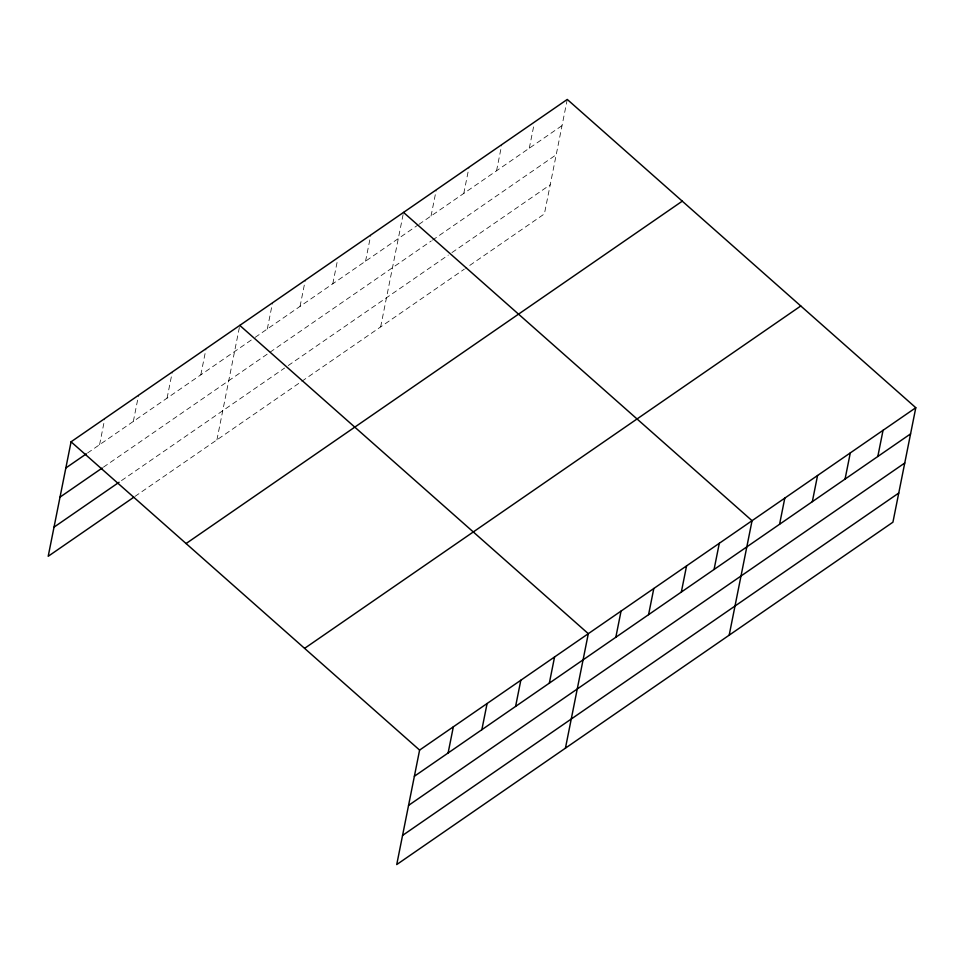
<?xml version="1.0" encoding="UTF-8"?>
<svg xmlns="http://www.w3.org/2000/svg" width="964" height="964" viewBox="0 0 964 964"><rect width="100%" height="100%" fill="white"/><g stroke="black" fill="none" stroke-linecap="round" stroke-linejoin="round"><path stroke-width="0.72" stroke-dasharray="4.82 3.62" d="M99.581 444.705L104.811 418.533M133.333 421.425L138.563 395.252M167.073 398.144L172.303 371.971M200.813 374.863L206.043 348.691M216.912 439.885L239.783 325.41M267.305 328.977L272.535 302.804M300.045 306.383L305.275 280.211M332.797 283.79L337.737 259.063M365.549 261.184L370.779 235.023M380.647 326.892L403.53 212.417M431.041 215.996L436.27 189.824M463.792 193.403L469.022 167.23M496.544 170.797L501.774 144.624M529.296 148.203L534.237 123.488M567.266 99.437L544.395 213.912L465.552 268.317M87.531 453.02L253.954 338.183M255.171 337.352L417.701 225.202M418.918 224.371L562.036 125.609M103.401 467.191L268.751 353.101M269.968 352.258L431.282 240.952M432.499 240.12L556.216 154.746M121.5 480.59L284.585 368.055M288.224 365.549L448.332 255.074M451.971 252.568L550.215 184.775M134.96 496.424L300.599 382.13M301.816 381.298L464.347 269.149"/><path stroke-width="1.45" d="M915.8 407.712L419.605 750.088L396.734 864.563L892.929 522.187L915.8 407.712L567.266 99.437L71.071 441.813L48.2 556.288L133.755 497.255M448.115 752.98L453.345 726.808M481.855 729.7L487.085 703.527M515.595 706.419L520.825 680.247M549.335 683.139L554.565 656.966M565.434 748.16L588.305 633.673L239.783 325.41M615.827 637.252L621.057 611.08M648.579 614.658L653.809 588.486M681.331 592.065L686.561 565.892M714.071 569.459L719.301 543.286M729.182 635.168L752.053 520.693L403.53 212.417M779.575 524.271L784.804 498.099M812.327 501.678L817.556 475.505M845.067 479.072L850.296 452.899M877.818 456.478L883.048 430.306M65.841 467.986L86.326 453.851M60.021 497.123L102.196 468.022M54.02 527.151L119.09 482.253M186.088 543.539L682.283 201.163M304.588 648.362L800.783 305.974M414.375 776.261L910.57 433.884M408.555 805.398L904.75 463.021M402.554 835.427L898.749 493.05M71.071 441.813L419.605 750.088"/></g></svg>
